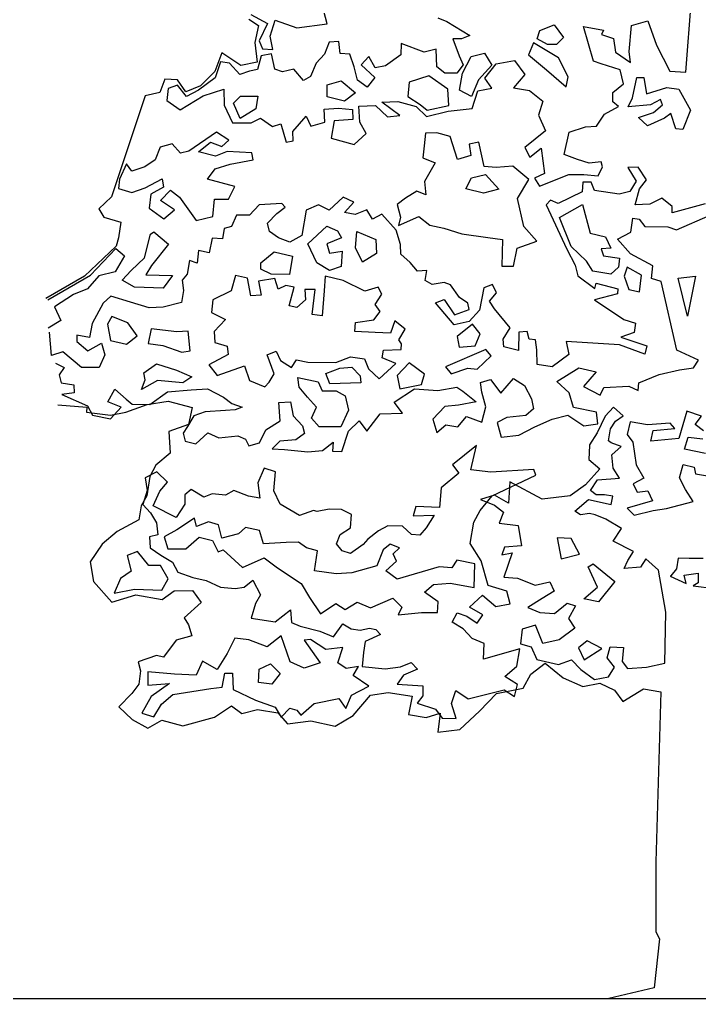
# Model space of a CAD drawing. Header units: millimetres. Extents: x 87938 to 265635, y 330093 to 434310.
# Drawn here: x 220733 to 224557, y 365241 to 370745 of the extents above; entities that cross this region are included whole.
import ezdxf

# ---------------------------------------------------------------- set-up
doc = ezdxf.new("R2010")
doc.units = ezdxf.units.MM
doc.layers.add('www.cad-blocks.net', color=7, linetype='Continuous')

# ---------------------------------------------------------------- blocks, each defined once
blk = doc.blocks.new('A$C78B47F2E')
for p, q in [((2572, 3719.9), (2594, 4015.7)), ((816, 3933.5), (854.7, 3907.7)), ((824, 3952.3), (890.5, 3915.6)), ((1130.3, 3913.8), (1116.7, 3965)), ((1574.7, 3938.4), (1610.9, 3924.2)), ((854.7, 3907.7), (840.3, 3839.9)), ((890.5, 3915.6), (857, 3845.8)), ((901.6, 3865.2), (921.9, 3929.3)), ((921.9, 3929.3), (1009, 3898.2)), ((1009, 3898.2), (1130.3, 3913.8)), ((1610.9, 3924.2), (1703.6, 3867.4)), ((1984.8, 3887.5), (2041.8, 3910.2)), ((2041.8, 3910.2), (2080.2, 3858.8)), ((2200.6, 3764.8), (2159.7, 3903.5)), ((2159.7, 3903.5), (2241.1, 3888.9)), ((2344.3, 3803.2), (2353.4, 3907.9)), ((2353.4, 3907.9), (2418.6, 3926.3)), ((2418.6, 3926.3), (2454.2, 3828)), ((912.8, 3811.5), (901.6, 3865.2)), ((1669.7, 3853.7), (1635.9, 3853.9)), ((1635.9, 3853.9), (1661, 3786.1)), ((1703.6, 3867.4), (1669.7, 3853.7)), ((1973.8, 3853.8), (1984.8, 3887.5)), ((2015.7, 3831.3), (1973.8, 3853.8)), ((2080.2, 3858.8), (2052, 3831)), ((2241.1, 3888.9), (2232.8, 3871.7)), ((2232.8, 3871.7), (2280.4, 3854.8)), ((2280.4, 3854.8), (2288.3, 3801.2)), ((840.3, 3839.9), (849, 3760.5)), ((857, 3845.8), (870.7, 3814.3)), ((870.7, 3814.3), (912.8, 3811.5)), ((1138, 3840.3), (1120.3, 3792.7)), ((1177.6, 3843.3), (1138, 3840.3)), ((1182.2, 3795.5), (1177.6, 3843.3)), ((1427.2, 3835.7), (1426.9, 3790.4)), ((1520.1, 3801.2), (1427.2, 3835.7)), ((1959.7, 3837.5), (1939.6, 3789.8)), ((2059.8, 3777.4), (1959.7, 3837.5)), ((2052, 3831), (2015.7, 3831.3)), ((2454.2, 3828), (2506.9, 3723.7)), ((707.8, 3798.4), (679.3, 3722.4)), ((783.6, 3746.7), (707.8, 3798.4)), ((864.8, 3786.4), (850.3, 3730.4)), ((906.9, 3794.3), (864.8, 3786.4)), ((920.4, 3732.4), (906.9, 3794.3)), ((1120.3, 3792.7), (1086.3, 3756.7)), ((1221.7, 3791.9), (1182.2, 3795.5)), ((1238.6, 3741.5), (1221.7, 3791.9)), ((1297.5, 3783.1), (1266.7, 3749.5)), ((1322.7, 3737.6), (1297.5, 3783.1)), ((1426.9, 3790.4), (1364.8, 3746.3)), ((1568, 3812.4), (1520.1, 3801.2)), ((1570.8, 3741.5), (1568, 3812.4)), ((1661, 3786.1), (1677.2, 3749.7)), ((1674.4, 3716), (1708.7, 3783.3)), ((1708.7, 3783.3), (1762.4, 3796.9)), ((1762.4, 3796.9), (1792.5, 3748.9)), ((1939.6, 3789.8), (2011.6, 3729.9)), ((2098.8, 3701.2), (2059.8, 3777.4)), ((2288.3, 3801.2), (2349.8, 3758.7)), ((2349.8, 3758.7), (2344.3, 3803.2)), ((701.4, 3762), (681.1, 3697.9)), ((737.6, 3756.8), (701.4, 3762)), ((779.3, 3711.2), (737.6, 3756.8)), ((849, 3760.5), (783.6, 3746.7)), ((1086.3, 3756.7), (1063.6, 3703.3)), ((1252.2, 3687.8), (1238.6, 3741.5)), ((1266.7, 3749.5), (1322.4, 3698.8)), ((1364.8, 3746.3), (1322.7, 3737.6)), ((1603.6, 3716.5), (1570.8, 3741.5)), ((1677.2, 3749.7), (1651.4, 3716.1)), ((1792.5, 3748.9), (1738.5, 3689.9)), ((1764.1, 3695.5), (1809.9, 3753.7)), ((1809.9, 3753.7), (1882.5, 3767.2)), ((1882.5, 3767.2), (1925, 3710.8)), ((2231.9, 3753.8), (2200.6, 3764.8)), ((2307.5, 3730.2), (2231.9, 3753.8)), ((681.1, 3697.9), (613.2, 3647.3)), ((679.3, 3722.4), (622, 3665.6)), ((819, 3724.9), (779.3, 3711.2)), ((850.3, 3730.4), (819, 3724.9)), ((951.6, 3721.4), (920.4, 3732.4)), ((996.2, 3731.8), (951.6, 3721.4)), ((1035.5, 3687), (996.2, 3731.8)), ((1063.6, 3703.3), (1035.5, 3687)), ((1322.4, 3698.8), (1291.6, 3659.5)), ((1539.2, 3705.5), (1459.9, 3680.5)), ((1614.6, 3651.3), (1539.2, 3705.5)), ((1651.4, 3716.1), (1603.6, 3716.5)), ((1662.4, 3648.5), (1674.4, 3716)), ((1925, 3710.8), (1879.2, 3657.6)), ((2011.6, 3729.9), (2090.3, 3661.7)), ((2090.3, 3661.7), (2098.8, 3701.2)), ((2321.1, 3674), (2307.5, 3730.2)), ((2357, 3617.7), (2374.9, 3699.2)), ((2374.9, 3699.2), (2402.9, 3699)), ((2402.9, 3699), (2414, 3633.8)), ((2506.9, 3723.7), (2572, 3719.9)), ((478.2, 3692), (458.1, 3638.3)), ((529.4, 3689.2), (478.2, 3692)), ((529.2, 3667.7), (492.1, 3654)), ((565.2, 3622.9), (529.2, 3667.7)), ((563.1, 3641.1), (529.4, 3689.2)), ((622, 3665.6), (563.1, 3641.1)), ((1130.6, 3621.2), (1130.9, 3669)), ((1130.9, 3669), (1187.1, 3685.8)), ((1187.1, 3685.8), (1243.6, 3637.6)), ((1291.6, 3659.5), (1252.2, 3687.8)), ((1459.9, 3680.5), (1454.5, 3622)), ((1738.5, 3689.9), (1710, 3622.6)), ((1791.8, 3655.7), (1764.1, 3695.5)), ((1879.2, 3657.6), (1943.4, 3646.4)), ((2278.8, 3638.1), (2321.1, 3674)), ((2414, 3633.8), (2494.9, 3658.7)), ((2494.9, 3658.7), (2543.5, 3652.6)), ((399.3, 3624.5), (264.2, 3219)), ((458.1, 3638.3), (399.3, 3624.5)), ((492.1, 3654), (485.9, 3606.2)), ((539.2, 3569.6), (632.8, 3624.9)), ((613.2, 3647.3), (565.2, 3622.9)), ((632.8, 3624.9), (714.6, 3652.3)), ((714.6, 3652.3), (716.6, 3588)), ((753.7, 3596), (782, 3623.8)), ((782, 3623.8), (852, 3623.3)), ((852, 3623.3), (843.4, 3573)), ((1200.5, 3604.1), (1130.6, 3621.2)), ((1243.6, 3637.6), (1200.5, 3604.1)), ((1454.5, 3622), (1504.5, 3590.3)), ((1619.9, 3587), (1614.6, 3651.3)), ((1710, 3622.6), (1662.4, 3648.5)), ((1712.9, 3574.7), (1735.7, 3644.6)), ((1735.7, 3644.6), (1791.8, 3655.7)), ((1943.4, 3646.4), (1996.7, 3603.1)), ((2278.5, 3601), (2278.8, 3638.1)), ((2340.2, 3581.6), (2357, 3617.7)), ((2543.5, 3652.6), (2590.7, 3568.1)), ((485.9, 3606.2), (539.2, 3569.6)), ((716.6, 3588), (749.8, 3516.9)), ((781.3, 3533.9), (753.7, 3596)), ((1257.2, 3583.9), (1324.8, 3585.9)), ((1261.7, 3518.8), (1257.2, 3583.9)), ((1324.8, 3585.9), (1372.3, 3541)), ((1349.6, 3599.7), (1414.8, 3602.5)), ((1422.6, 3545.6), (1349.6, 3599.7)), ((1414.8, 3602.5), (1488, 3582.2)), ((1488, 3582.2), (1529.7, 3542.3)), ((1504.5, 3590.3), (1532.4, 3567.9)), ((1532.4, 3567.9), (1619.9, 3587)), ((1996.7, 3603.1), (1979.8, 3547.2)), ((2244.4, 3551), (2300.6, 3581.9)), ((2300.6, 3581.9), (2278.5, 3601)), ((2430.1, 3589.1), (2340.2, 3581.6)), ((2469.8, 3611.1), (2430.1, 3589.1)), ((2441.4, 3557.7), (2477.9, 3588.8)), ((2477.9, 3588.8), (2469.8, 3611.1)), ((843.4, 3573), (781.3, 3533.9)), ((991.9, 3481.3), (1045.9, 3543.5)), ((1045.9, 3543.5), (1065.4, 3503.8)), ((1118.7, 3571), (1175.6, 3576.3)), ((1121.6, 3519.8), (1118.7, 3571)), ((1175.6, 3576.3), (1231.6, 3570.1)), ((1231.6, 3570.1), (1233.7, 3530.5)), ((1372.3, 3541), (1422.6, 3545.6)), ((1529.7, 3542.3), (1617.2, 3563.9)), ((1617.2, 3563.9), (1712.9, 3574.7)), ((1979.8, 3547.2), (2007.3, 3485.2)), ((2212.7, 3503.4), (2244.4, 3551)), ((2381.9, 3538.4), (2441.4, 3557.7)), ((2417.9, 3504.3), (2381.9, 3538.4)), ((2511.4, 3554.7), (2485.7, 3535.1)), ((2530.8, 3492.8), (2511.4, 3554.7)), ((2590.7, 3568.1), (2558.8, 3489.3)), ((749.8, 3516.9), (825.6, 3516.3)), ((825.6, 3516.3), (862.9, 3535.8)), ((862.9, 3535.8), (910.4, 3501.7)), ((910.4, 3501.7), (944.3, 3512.9)), ((944.3, 3512.9), (966, 3439.4)), ((1065.4, 3503.8), (1121.6, 3519.8)), ((1157.9, 3525.3), (1146.6, 3455.4)), ((1233.7, 3530.5), (1157.9, 3525.3)), ((1286.9, 3474.1), (1261.7, 3518.8)), ((2102.9, 3478.7), (2168.2, 3501.3)), ((2168.2, 3501.3), (2212.7, 3503.4)), ((2485.7, 3535.1), (2417.9, 3504.3)), ((685.3, 3478.6), (575.1, 3402.8)), ((735.3, 3446.9), (685.3, 3478.6)), ((994.1, 3445), (991.9, 3481.3)), ((1238.7, 3429.1), (1286.9, 3474.1)), ((1525.9, 3474.8), (1519.8, 3424.5)), ((1571.3, 3476.9), (1525.9, 3474.8)), ((1624.7, 3462.5), (1571.3, 3476.9)), ((1654.5, 3370), (1624.7, 3462.5)), ((2007.3, 3485.2), (1925.2, 3418.2)), ((2082.4, 3389), (2102.9, 3478.7)), ((2558.8, 3489.3), (2530.8, 3492.8)), ((507.7, 3432.2), (459.8, 3418.5)), ((541.2, 3394.8), (507.7, 3432.2)), ((613.8, 3400), (661.9, 3439.2)), ((661.9, 3439.2), (707.1, 3421.6)), ((707.1, 3421.6), (735.3, 3446.9)), ((966, 3439.4), (994.1, 3445)), ((1146.6, 3455.4), (1238.7, 3429.1)), ((1519.8, 3424.5), (1514.5, 3376.8)), ((1739.9, 3439.4), (1700.3, 3431.4)), ((1700.3, 3431.4), (1708.2, 3386)), ((1761.5, 3341.1), (1739.9, 3439.4)), ((459.8, 3418.5), (439.6, 3367.6)), ((575.1, 3402.8), (541.2, 3394.8)), ((681.2, 3383), (613.8, 3400)), ((729.2, 3401.6), (681.2, 3383)), ((828, 3396), (729.2, 3401.6)), ((833.6, 3367.9), (828, 3396)), ((1708.2, 3386), (1654.5, 3370)), ((1925.2, 3418.2), (1944.7, 3378.5)), ((1944.7, 3378.5), (1990.3, 3415.2)), ((1990.3, 3415.2), (2003.6, 3313.8)), ((2135.9, 3368.8), (2082.4, 3389)), ((324.1, 3351.9), (295.6, 3290.3)), ((346.2, 3322.9), (324.1, 3351.9)), ((439.6, 3367.6), (397.4, 3339.8)), ((680.9, 3331.9), (740.3, 3351.3)), ((740.3, 3351.3), (833.6, 3367.9)), ((1514.5, 3376.8), (1564.6, 3356.6)), ((1564.6, 3356.6), (1522, 3281.1)), ((1876.9, 3342.7), (1809.2, 3337.5)), ((1940.7, 3288.7), (1876.9, 3342.7)), ((2183.5, 3354.4), (2135.9, 3368.8)), ((2231.4, 3359.9), (2183.5, 3354.4)), ((2237, 3340), (2231.4, 3359.9)), ((397.4, 3339.8), (346.2, 3322.9)), ((650, 3290.1), (680.9, 3331.9)), ((1710.8, 3296.2), (1767, 3309.8)), ((1809.2, 3337.5), (1761.5, 3341.1)), ((1767, 3309.8), (1820.1, 3250)), ((2003.6, 3313.8), (1963.9, 3294.3)), ((1983.4, 3262.8), (2101.6, 3309.7)), ((2101.6, 3309.7), (2161, 3309.3)), ((2161, 3309.3), (2219.4, 3303.9)), ((2219.4, 3303.9), (2237, 3340)), ((2380.4, 3338.9), (2338.4, 3336.8)), ((2338.4, 3336.8), (2371.8, 3283)), ((2413.8, 3288.4), (2380.4, 3338.9)), ((295.6, 3290.3), (292.1, 3253.3)), ((399.2, 3255.8), (467.1, 3291.5)), ((467.1, 3291.5), (472.6, 3257.7)), ((759.4, 3261.3), (650, 3290.1)), ((1522, 3281.1), (1527.4, 3227.5)), ((1687.4, 3251), (1710.8, 3296.2)), ((1895.7, 3213.2), (1940.7, 3288.7)), ((1963.9, 3294.3), (1983.4, 3262.8)), ((2157.4, 3278.8), (2154.7, 3239.3)), ((2191.2, 3278.6), (2157.4, 3278.8)), ((2205, 3244.7), (2191.2, 3278.6)), ((2371.8, 3283), (2345.9, 3241.1)), ((2385.5, 3251.5), (2413.8, 3288.4)), ((292.1, 3253.3), (345.5, 3236.4)), ((345.5, 3236.4), (399.2, 3255.8)), ((421.3, 3230), (415.1, 3174)), ((472.6, 3257.7), (421.3, 3230)), ((460.7, 3204.2), (500.5, 3245.9)), ((500.5, 3245.9), (536.6, 3217.6)), ((733.5, 3210.4), (759.4, 3261.3)), ((1490.4, 3241.8), (1445.7, 3214.1)), ((1527.4, 3227.5), (1490.4, 3241.8)), ((1758.2, 3234), (1687.4, 3251)), ((1820.1, 3250), (1758.2, 3234)), ((2154.7, 3239.3), (2058.7, 3192.2)), ((2303.8, 3229.9), (2205, 3244.7)), ((2345.9, 3241.1), (2303.8, 3229.9)), ((2367.7, 3187.4), (2385.5, 3251.5)), ((264.2, 3219), (213.5, 3171.3)), ((516.4, 3167.5), (460.7, 3204.2)), ((536.6, 3217.6), (603.5, 3124.8)), ((671.2, 3140.8), (677.5, 3210.8)), ((677.5, 3210.8), (733.5, 3210.4)), ((857, 3187.2), (817.9, 3145.5)), ((947.7, 3192.3), (857, 3187.2)), ((961.6, 3178.2), (947.7, 3192.3)), ((1096, 3187.9), (1045.6, 3166)), ((1138.7, 3165.3), (1096, 3187.9)), ((1195.1, 3218.5), (1138.7, 3165.3)), ((1237, 3198.4), (1195.1, 3218.5)), ((1200.4, 3156.6), (1237, 3198.4)), ((1445.7, 3214.1), (1411.7, 3188.8)), ((1411.7, 3188.8), (1425.3, 3137.6)), ((1920.4, 3100.1), (1895.7, 3213.2)), ((2027.5, 3206.4), (2010.9, 3186.8)), ((2010.9, 3186.8), (2093.6, 3009)), ((2058.7, 3192.2), (2027.5, 3206.4)), ((2064, 3136.1), (2156.8, 3189)), ((2156.8, 3189), (2187.2, 3073.4)), ((2427.1, 3189.4), (2367.7, 3187.4)), ((2475.1, 3214.6), (2427.1, 3189.4)), ((2516.9, 3180.5), (2475.1, 3214.6)), ((2649.6, 3191), (2516.7, 3155)), ((213.5, 3171.3), (233.2, 3137.3)), ((415.1, 3174), (474.1, 3130.7)), ((474.1, 3130.7), (516.4, 3167.5)), ((766.8, 3145.9), (746.7, 3100.7)), ((817.9, 3145.5), (766.8, 3145.9)), ((890.2, 3113.6), (927.6, 3152.9)), ((927.6, 3152.9), (961.6, 3178.2)), ((1045.6, 3166), (1028.3, 3064.8)), ((1242.4, 3148), (1200.4, 3156.6)), ((1290.4, 3167.5), (1242.4, 3148)), ((1312.3, 3130.2), (1290.4, 3167.5)), ((1349.6, 3149.7), (1312.3, 3130.2)), ((1407.6, 3085), (1349.6, 3149.7)), ((2516.7, 3155), (2516.9, 3180.5)), ((2533.5, 3087.2), (2669.1, 3145.6)), ((233.2, 3137.3), (300.9, 3117.1)), ((300.9, 3117.1), (292.3, 3055.1)), ((603.5, 3124.8), (671.2, 3140.8)), ((899, 3079.7), (890.2, 3113.6)), ((1416.8, 3103.9), (1498.7, 3140.4)), ((1425.3, 3137.6), (1416.8, 3103.9)), ((1498.7, 3140.4), (1542.9, 3106.2)), ((1542.9, 3106.2), (1598.9, 3094.3)), ((2111, 3020.4), (2064, 3136.1)), ((2350.4, 3077.9), (2359.1, 3133.9)), ((2359.1, 3133.9), (2384.6, 3130.4)), ((2384.6, 3130.4), (2406.6, 3099.7)), ((397.1, 2973.9), (420.1, 3069.3)), ((420.1, 3069.3), (434.2, 3078.3)), ((434.2, 3078.3), (493.1, 3029.2)), ((716.1, 3092.7), (710.1, 3050.7)), ((746.7, 3100.7), (716.1, 3092.7)), ((935.1, 3054.8), (899, 3079.7)), ((1052.8, 3030.8), (1129.1, 3101.1)), ((1129.1, 3101.1), (1171.9, 3083.5)), ((1171.9, 3083.5), (1188.1, 3055.3)), ((1243.9, 3015.3), (1250.1, 3080.4)), ((1250.1, 3080.4), (1325.7, 3048.5)), ((1424.5, 3028), (1407.6, 3085)), ((1598.9, 3094.3), (1672.1, 3071.5)), ((1672.1, 3071.5), (1776.6, 3056.7)), ((1972.7, 3041.2), (1920.4, 3100.1)), ((2187.2, 3073.4), (2248.9, 3058.9)), ((2296.6, 3049.5), (2350.4, 3077.9)), ((2406.6, 3099.7), (2499.8, 3099)), ((2499.8, 3099), (2533.5, 3087.2)), ((292.3, 3055.1), (283.1, 3021.3)), ((493.1, 3029.2), (424.9, 2943.2)), ((668, 3053.5), (656.1, 2995)), ((710.1, 3050.7), (668, 3053.5)), ((980.3, 3037.1), (935.1, 3054.8)), ((1028.3, 3064.8), (980.3, 3037.1)), ((1089.3, 2954.7), (1052.8, 3030.8)), ((1188.1, 3055.3), (1128.6, 3030.2)), ((1128.6, 3030.2), (1139.9, 2993.9)), ((1325.7, 3048.5), (1328.6, 2992.4)), ((1426.7, 2989.2), (1424.5, 3028)), ((1776.6, 3056.7), (1835.1, 3048)), ((1835.1, 3048), (1831.8, 2940.9)), ((1894.2, 3013.7), (1972.7, 3041.2)), ((2248.9, 3058.9), (2270.8, 3013.4)), ((2349.8, 2990.5), (2296.6, 3049.5)), ((283.1, 3021.3), (155.9, 2900.3)), ((179.8, 2905.5), (282, 3011.9)), ((282, 3011.9), (315.6, 2982.8)), ((614.1, 3003.6), (607.9, 2952.5)), ((656.1, 2995), (614.1, 3003.6)), ((864.3, 2953.9), (917.4, 2998)), ((917.4, 2998), (990.6, 2981)), ((1139.9, 2993.9), (1191, 3001.7)), ((1191, 3001.7), (1187.3, 2939.9)), ((1272.3, 2956.6), (1243.9, 3015.3)), ((1328.6, 2992.4), (1272.3, 2956.6)), ((1463.5, 2955.2), (1426.7, 2989.2)), ((1879.6, 2940.5), (1894.2, 3013.7)), ((2093.6, 3009), (2126.9, 2944.4)), ((2172.3, 2960.6), (2111, 3020.4)), ((2270.8, 3013.4), (2231.2, 3011.2)), ((2231.2, 3011.2), (2240.1, 2983.1)), ((2439.2, 2942.1), (2349.8, 2990.5)), ((315.6, 2982.8), (278.8, 2918.7)), ((343.2, 2924), (397.1, 2973.9)), ((576.7, 2964.3), (568, 2908.3)), ((607.9, 2952.5), (576.7, 2964.3)), ((864.1, 2928.4), (864.3, 2953.9)), ((990.6, 2981), (979.3, 2907.7)), ((1139.3, 2923.8), (1089.3, 2954.7)), ((1493.7, 2921.1), (1463.5, 2955.2)), ((2197.6, 2920.8), (2172.3, 2960.6)), ((2240.1, 2983.1), (2304.3, 2973.6)), ((2304.3, 2973.6), (2301.6, 2937.3)), ((278.8, 2918.7), (213.6, 2901.9)), ((306.6, 2884.7), (343.2, 2924)), ((424.9, 2943.2), (402.4, 2906.3)), ((906, 2908.3), (864.1, 2928.4)), ((1187.3, 2939.9), (1139.3, 2923.8)), ((1530.8, 2923.3), (1493.7, 2921.1)), ((1524.8, 2883.8), (1530.8, 2923.3)), ((1831.8, 2940.9), (1879.6, 2940.5)), ((2126.9, 2944.4), (2138.1, 2902.3)), ((2270, 2909.5), (2197.6, 2920.8)), ((2301.6, 2937.3), (2270, 2909.5)), ((2335.4, 2937.1), (2323.6, 2900.9)), ((2393.6, 2905.3), (2335.4, 2937.1)), ((2433.1, 2891), (2439.2, 2942.1)), ((155.9, 2900.3), (0, 2810.9)), ((7.6, 2805.4), (179.8, 2905.5)), ((213.6, 2901.9), (167.9, 2849.5)), ((356.7, 2856.3), (306.6, 2884.7)), ((402.4, 2906.3), (509.5, 2903)), ((509.5, 2903), (472, 2852.2)), ((568, 2908.3), (548.1, 2885.4)), ((548.1, 2885.4), (553.5, 2843.3)), ((762.5, 2903.6), (744.8, 2841.9)), ((810.2, 2892.5), (762.5, 2903.6)), ((823.7, 2821.5), (810.2, 2892.5)), ((919.9, 2891.7), (854.7, 2880.6)), ((854.7, 2880.6), (865.8, 2824.5)), ((979.3, 2907.7), (906, 2908.3)), ((933.5, 2848.7), (919.9, 2891.7)), ((1122.7, 2900.9), (1118.9, 2842.4)), ((1195.1, 2883.8), (1122.7, 2900.9)), ((1282.1, 2841.1), (1195.1, 2883.8)), ((1552.7, 2867.1), (1524.8, 2883.8)), ((1600.5, 2875), (1552.7, 2867.1)), ((1626, 2866.6), (1600.5, 2875)), ((2138.1, 2902.3), (2205.3, 2850.7)), ((2205.3, 2850.7), (2211.2, 2872.9)), ((2211.2, 2872.9), (2297.6, 2850)), ((2323.6, 2900.9), (2342.9, 2847.2)), ((2384.9, 2837.8), (2393.6, 2905.3)), ((2472.6, 2880), (2433.1, 2891)), ((2535.6, 2603.4), (2472.6, 2880)), ((2540.3, 2893.5), (2610.4, 2901.2)), ((2578.7, 2740.7), (2540.3, 2893.5)), ((2610.4, 2901.2), (2578.7, 2740.7)), ((167.9, 2849.5), (111.6, 2826.9)), ((472, 2852.2), (356.7, 2856.3)), ((553.5, 2843.3), (544.9, 2795.6)), ((744.8, 2841.9), (671.1, 2806.2)), ((964.2, 2863.3), (933.5, 2848.7)), ((997.9, 2857.3), (964.2, 2863.3)), ((978.4, 2781.6), (997.9, 2857.3)), ((1082.7, 2847.6), (1040.7, 2847.9)), ((1040.7, 2847.9), (1042.8, 2805.9)), ((1070.4, 2747.1), (1082.7, 2847.6)), ((1118.9, 2842.4), (1109.9, 2741.1)), ((1335.8, 2857.2), (1282.1, 2841.1)), ((1349.6, 2829.1), (1335.8, 2857.2)), ((1661.9, 2815.2), (1626, 2866.6)), ((1760.3, 2854), (1743.1, 2764.3)), ((1794.2, 2867.8), (1760.3, 2854)), ((1782.9, 2800.3), (1811.2, 2833.9)), ((1811.2, 2833.9), (1794.2, 2867.8)), ((2297.6, 2850), (2297.5, 2830.2)), ((2342.9, 2847.2), (2384.9, 2837.8)), ((111.6, 2826.9), (35.4, 2777.2)), ((230.1, 2792.2), (186.6, 2710.9)), ((260.8, 2820), (230.1, 2792.2)), ((339.7, 2797.1), (260.8, 2820)), ((415.4, 2774.3), (339.7, 2797.1)), ((544.9, 2795.6), (471.4, 2776.4)), ((671.1, 2806.2), (665.8, 2755.1)), ((865.8, 2824.5), (823.7, 2821.5)), ((1042.8, 2805.9), (1008.8, 2775.6)), ((1323.8, 2787.3), (1349.6, 2829.1)), ((1566.1, 2793.7), (1600, 2807.4)), ((1641.3, 2705.7), (1566.1, 2793.7)), ((1600, 2807.4), (1641.6, 2745.3)), ((1695.5, 2792.7), (1661.9, 2815.2)), ((1701.1, 2767.1), (1695.5, 2792.7)), ((1802.5, 2769.6), (1782.9, 2800.3)), ((2297.5, 2830.2), (2205, 2805.4)), ((2205, 2805.4), (2322.2, 2726.2)), ((35.4, 2777.2), (60.6, 2723.4)), ((471.4, 2776.4), (415.4, 2774.3)), ((665.8, 2755.1), (721.6, 2726.7)), ((1008.8, 2775.6), (978.4, 2781.6)), ((1318.3, 2725.5), (1343.3, 2759.1)), ((1343.3, 2759.1), (1323.8, 2787.3)), ((1641.6, 2745.3), (1701.1, 2767.1)), ((1743.1, 2764.3), (1700.7, 2719.3)), ((1866.2, 2693.3), (1802.5, 2769.6)), ((60.6, 2723.4), (9.3, 2692.5)), ((265.9, 2739.2), (248.4, 2708)), ((330, 2713.1), (265.9, 2739.2)), ((366.7, 2661.8), (330, 2713.1)), ((721.6, 2726.7), (675.9, 2679.2)), ((1109.9, 2741.1), (1070.4, 2747.1)), ((1241.3, 2678.3), (1244.9, 2714.5)), ((1244.9, 2714.5), (1318.3, 2725.5)), ((1402.4, 2721.6), (1384.7, 2671.4)), ((1444.2, 2687.4), (1402.4, 2721.6)), ((1700.7, 2719.3), (1641.3, 2705.7)), ((2322.2, 2726.2), (2369.9, 2711.8)), ((22.4, 2582.7), (14.9, 2675.9)), ((186.6, 2710.9), (175.5, 2655)), ((248.4, 2708), (259.4, 2642.8)), ((423, 2689.4), (411, 2630.9)), ((526.8, 2677.9), (423, 2689.4)), ((572.1, 2680), (526.8, 2677.9)), ((579.8, 2601.6), (572.1, 2680)), ((675.9, 2679.2), (678.9, 2634.7)), ((1322.9, 2674.3), (1241.3, 2678.3)), ((1384.7, 2671.4), (1322.9, 2674.3)), ((1418.3, 2645.6), (1444.2, 2687.4)), ((1714.7, 2708.5), (1652.5, 2657.9)), ((1744.9, 2668.7), (1714.7, 2708.5)), ((1837.8, 2648.2), (1866.2, 2693.3)), ((1899.9, 2675.8), (1899.3, 2602.4)), ((1933.7, 2678), (1899.9, 2675.8)), ((1941.7, 2647.4), (1933.7, 2678)), ((2363.9, 2674.8), (2310.2, 2656.2)), ((2369.9, 2711.8), (2363.9, 2674.8)), ((124.4, 2663.6), (124.2, 2638.9)), ((124.2, 2638.9), (169.3, 2601.4)), ((175.5, 2655), (124.4, 2663.6)), ((259.4, 2642.8), (324.4, 2628.3)), ((324.4, 2628.3), (366.7, 2661.8)), ((678.9, 2634.7), (729.1, 2620.3)), ((1429.7, 2629), (1418.3, 2645.6)), ((1652.5, 2657.9), (1660.4, 2615.8)), ((1724.7, 2621.1), (1744.9, 2668.7)), ((1840.1, 2616.9), (1837.8, 2648.2)), ((1967.2, 2644.8), (1941.7, 2647.4)), ((1972.7, 2605.2), (1967.2, 2644.8)), ((2305, 2624.9), (2090.8, 2638.1)), ((2090.8, 2638.1), (2102, 2586.9)), ((2310.2, 2656.2), (2414.6, 2621.6)), ((67.9, 2596.4), (22.4, 2582.7)), ((143.2, 2534), (67.9, 2596.4)), ((169.3, 2601.4), (223.1, 2632.3)), ((223.1, 2632.3), (236.8, 2584.4)), ((411, 2630.9), (470.3, 2622.2)), ((470.3, 2622.2), (545.9, 2596.1)), ((545.9, 2596.1), (579.8, 2601.6)), ((729.1, 2620.3), (732.1, 2586.5)), ((889.5, 2585.3), (925.9, 2599)), ((925.9, 2599), (942.9, 2561.8)), ((1351, 2572.8), (1356.2, 2604)), ((1356.2, 2604), (1427.1, 2606)), ((1427.1, 2606), (1429.7, 2629)), ((1767.5, 2606.7), (1606.2, 2537)), ((1660.4, 2615.8), (1724.7, 2621.1)), ((1789.5, 2581), (1767.5, 2606.7)), ((1899.3, 2602.4), (1840.1, 2616.9)), ((1974.7, 2545.8), (1972.7, 2605.2)), ((2406.1, 2587.9), (2305, 2624.9)), ((2414.6, 2621.6), (2406.1, 2587.9)), ((2621.8, 2563.2), (2535.6, 2603.4)), ((236.8, 2584.4), (214.1, 2533.5)), ((732.1, 2586.5), (655.1, 2544.2)), ((917, 2508.4), (889.5, 2585.3)), ((942.9, 2561.8), (987.2, 2533.5)), ((987.2, 2533.5), (1007.2, 2564.6)), ((1007.2, 2564.6), (1052.5, 2555.2)), ((1164.6, 2554.4), (1224.1, 2577)), ((1224.1, 2577), (1280.1, 2568.3)), ((1280.1, 2568.3), (1297.1, 2528.7)), ((1406.9, 2550.1), (1351, 2572.8)), ((1733.1, 2527.9), (1789.5, 2581)), ((2102, 2586.9), (2034, 2537.1)), ((2601.8, 2532.9), (2621.8, 2563.2)), ((39.5, 2552.1), (73.2, 2534.6)), ((73.2, 2534.6), (53.2, 2504.2)), ((214.1, 2533.5), (143.2, 2534)), ((393.6, 2512.4), (444.2, 2549.1)), ((444.2, 2549.1), (525.6, 2522.9)), ((525.6, 2522.9), (587.2, 2496.9)), ((655.1, 2544.2), (688.6, 2501.9)), ((688.6, 2501.9), (798.5, 2540.6)), ((798.5, 2540.6), (817.9, 2481.2)), ((1052.5, 2555.2), (1164.6, 2554.4)), ((1124.7, 2510.2), (1181.7, 2532)), ((1181.7, 2532), (1229.5, 2534.9)), ((1229.5, 2534.9), (1263.1, 2500.9)), ((1297.1, 2528.7), (1338.8, 2488.8)), ((1338.8, 2488.8), (1406.9, 2550.1)), ((1460.5, 2552.2), (1412.3, 2502.2)), ((1521.9, 2507.2), (1460.5, 2552.2)), ((1606.2, 2537), (1628.3, 2508.9)), ((1628.3, 2508.9), (1696, 2531.4)), ((1696, 2531.4), (1733.1, 2527.9)), ((2034, 2537.1), (1974.7, 2545.8)), ((2053.3, 2477.6), (2141.1, 2533)), ((2141.1, 2533), (2211, 2516)), ((2464, 2505.9), (2545.7, 2525)), ((2545.7, 2525), (2601.8, 2532.9)), ((53.2, 2504.2), (61.2, 2472.8)), ((384.9, 2445.7), (399.2, 2484.3)), ((449.4, 2481.5), (384.9, 2445.7)), ((399.2, 2484.3), (393.6, 2512.4)), ((550.8, 2472.5), (449.4, 2481.5)), ((587.2, 2496.9), (550.8, 2472.5)), ((817.9, 2481.2), (879.5, 2456)), ((896.9, 2474.8), (917, 2508.4)), ((1018, 2454.9), (1012.5, 2493.7)), ((1012.5, 2493.7), (1093.9, 2476.6)), ((1141.7, 2468), (1124.7, 2510.2)), ((1263.1, 2500.9), (1265.3, 2472)), ((1412.3, 2502.2), (1422.6, 2448.6)), ((1510.1, 2465.2), (1521.9, 2507.2)), ((1746.7, 2474.2), (1786.3, 2485.4)), ((1786.3, 2485.4), (1828, 2431.5)), ((1828, 2431.5), (1878.7, 2490.5)), ((1878.7, 2490.5), (1923.8, 2462.1)), ((2103.3, 2432.8), (2053.3, 2477.6)), ((2211, 2516), (2160.3, 2457.1)), ((2382.1, 2472.7), (2464, 2505.9)), ((61.2, 2472.8), (112.2, 2464.2)), ((112.2, 2464.2), (114.5, 2432.9)), ((249.3, 2395.6), (277.7, 2446.5)), ((277.7, 2446.5), (322.8, 2406.6)), ((488.7, 2435.8), (584.3, 2444.2)), ((584.3, 2444.2), (649.5, 2448.6)), ((649.5, 2448.6), (713.5, 2414.4)), ((879.5, 2456), (896.9, 2474.8)), ((1051.4, 2415.1), (1018, 2454.9)), ((1093.9, 2476.6), (1110.2, 2440.2)), ((1110.2, 2440.2), (1167, 2439.8)), ((1265.3, 2472), (1141.7, 2468)), ((1167, 2439.8), (1203.1, 2419.7)), ((1399.9, 2395.2), (1481.9, 2448.1)), ((1422.6, 2448.6), (1510.1, 2465.2)), ((1481.9, 2448.1), (1575, 2441.7)), ((1575, 2441.7), (1650.9, 2455.1)), ((1650.9, 2455.1), (1675.5, 2438.4)), ((1675.5, 2438.4), (1728.8, 2396)), ((1752.2, 2435.4), (1746.7, 2474.2)), ((1923.8, 2462.1), (1951.4, 2408.3)), ((2160.3, 2457.1), (2226.8, 2422.8)), ((2226.8, 2422.8), (2241.9, 2454)), ((2241.9, 2454), (2342.5, 2459)), ((2342.5, 2459), (2379.4, 2441.4)), ((2379.4, 2441.4), (2382.1, 2472.7)), ((114.5, 2432.9), (64.1, 2425)), ((64.1, 2425), (167.6, 2379.7)), ((322.8, 2406.6), (347.4, 2386.6)), ((407.4, 2385.4), (491.8, 2399.1)), ((418.2, 2386.1), (488.7, 2435.8)), ((491.8, 2399.1), (587.6, 2373)), ((713.5, 2414.4), (747.1, 2389.4)), ((1087.4, 2375.3), (1051.4, 2415.1)), ((1203.1, 2419.7), (1216.7, 2362.8)), ((1768.2, 2375.9), (1752.2, 2435.4)), ((1951.4, 2408.3), (1959.4, 2368.7)), ((2120.1, 2373.3), (2103.3, 2432.8)), ((48.4, 2383.9), (164.2, 2375)), ((164.2, 2375), (164.1, 2355.2)), ((167.6, 2379.7), (187.1, 2342.5)), ((302.8, 2375.4), (249.3, 2395.6)), ((260.4, 2327.9), (302.8, 2375.4)), ((322, 2354.4), (407.4, 2385.4)), ((347.4, 2386.6), (418.2, 2386.1)), ((587.6, 2373), (573.2, 2305.2)), ((721.4, 2361.6), (639.7, 2356.4)), ((760.9, 2363.7), (721.4, 2361.6)), ((747.1, 2389.4), (789, 2375.1)), ((789, 2375.1), (760.9, 2363.7)), ((935.9, 2392.9), (983.7, 2395.8)), ((941.1, 2320.3), (935.9, 2392.9)), ((983.7, 2395.8), (994, 2339.7)), ((1067.3, 2330.1), (1087.4, 2375.3)), ((1216.7, 2362.8), (1185.7, 2295.4)), ((1433.4, 2350.4), (1399.9, 2395.2)), ((1602.6, 2377.2), (1554.4, 2326.4)), ((1658.6, 2382.5), (1602.6, 2377.2)), ((1728.8, 2396), (1658.6, 2382.5)), ((1751.3, 2314.2), (1768.2, 2375.9)), ((1959.4, 2368.7), (1928.7, 2340.9)), ((2212.3, 2355.3), (2120.1, 2373.3)), ((2280.9, 2374.6), (2246.8, 2338.5)), ((2320.2, 2340.5), (2280.9, 2374.6)), ((164.1, 2355.2), (260, 2343.1)), ((187.1, 2342.5), (260.4, 2327.9)), ((260, 2343.1), (322, 2354.4)), ((595.1, 2339.4), (569.2, 2297.6)), ((639.7, 2356.4), (595.1, 2339.4)), ((884, 2283.7), (941.1, 2320.3)), ((994, 2339.7), (1030.8, 2299.9)), ((1098.4, 2296.1), (1067.3, 2330.1)), ((1216.1, 2278.7), (1258.4, 2320.4)), ((1258.4, 2320.4), (1289.4, 2278.2)), ((1289.4, 2278.2), (1343.5, 2347.8)), ((1343.5, 2347.8), (1433.4, 2350.4)), ((1554.4, 2326.4), (1570.5, 2273.6)), ((1655.5, 2295.2), (1689.6, 2337)), ((1689.6, 2337), (1751.3, 2314.2)), ((1852, 2333.3), (1813.1, 2313.8)), ((1928.7, 2340.9), (1852, 2333.3)), ((1964.6, 2295.3), (2034.9, 2326.1)), ((2034.9, 2326.1), (2096.8, 2342.1)), ((2096.8, 2342.1), (2161.6, 2299.6)), ((2217.7, 2307.4), (2212.3, 2355.3)), ((2246.8, 2338.5), (2215, 2271.2)), ((2288.7, 2318.4), (2320.2, 2340.5)), ((2575.8, 2358.3), (2543.7, 2248.9)), ((2634.2, 2338.1), (2575.8, 2358.3)), ((2609.2, 2304.5), (2634.2, 2338.1)), ((573.2, 2305.2), (494.5, 2277.5)), ((569.2, 2297.6), (552.5, 2269.7)), ((858.8, 2231.1), (884, 2283.7)), ((1030.8, 2299.9), (1038.8, 2268.5)), ((1185.7, 2295.4), (1098.4, 2296.1)), ((1570.5, 2273.6), (1607.8, 2303.8)), ((1607.8, 2303.8), (1655.5, 2295.2)), ((1813.1, 2313.8), (1829.1, 2254.3)), ((1900, 2262), (1964.6, 2295.3)), ((2161.6, 2299.6), (2217.7, 2307.4)), ((2260.1, 2239.5), (2268.7, 2287.3)), ((2268.7, 2287.3), (2288.7, 2318.4)), ((2347.2, 2315.5), (2336.1, 2264.5)), ((2418, 2303.5), (2347.2, 2315.5)), ((2507.9, 2311), (2418, 2303.5)), ((2431.5, 2238.2), (2440, 2281)), ((2440, 2281), (2527.5, 2288.6)), ((2527.5, 2288.6), (2507.9, 2311)), ((2642.8, 2279.5), (2609.2, 2304.5)), ((494.5, 2277.5), (499.9, 2189.8)), ((552.5, 2269.7), (560.5, 2238.3)), ((602.5, 2227.3), (650.6, 2271.4)), ((650.6, 2271.4), (695.8, 2251.3)), ((695.8, 2251.3), (771.7, 2259.8)), ((771.7, 2259.8), (802.1, 2245.6)), ((802.1, 2245.6), (815.9, 2219.9)), ((1004.8, 2244), (940.5, 2238.7)), ((1038.8, 2268.5), (1004.8, 2244)), ((1189.9, 2197.3), (1216.1, 2278.7)), ((1829.1, 2254.3), (1900, 2262)), ((2215, 2271.2), (2184.1, 2223.6)), ((2336.1, 2264.5), (2358.1, 2233.9)), ((2543.7, 2248.9), (2431.5, 2238.2)), ((2565.6, 2206.7), (2580.8, 2254.4)), ((2580.8, 2254.4), (2639.3, 2248.2)), ((560.5, 2238.3), (602.5, 2227.3)), ((815.9, 2219.9), (858.8, 2231.1)), ((940.5, 2238.7), (908.9, 2207.7)), ((908.9, 2207.7), (959.2, 2204.8)), ((959.2, 2204.8), (1052.3, 2195.9)), ((1111.6, 2200.4), (1153.9, 2233.8)), ((1153.9, 2233.8), (1151.2, 2197.6)), ((1730.8, 2221.3), (1634.6, 2143.7)), ((1707, 2123.4), (1730.8, 2221.3)), ((2184.1, 2220.3), (2181.2, 2164.3)), ((2184.1, 2223.6), (2184.1, 2220.3)), ((2271.5, 2231.2), (2260.1, 2239.5)), ((2311, 2216.9), (2271.5, 2231.2)), ((2273.6, 2183.4), (2311, 2216.9)), ((2358.1, 2233.9), (2371.4, 2143.1)), ((2650.4, 2188.8), (2565.6, 2206.7)), ((499.9, 2189.8), (442.6, 2142.1)), ((1052.3, 2195.9), (1111.6, 2200.4)), ((1151.2, 2197.6), (1189.9, 2197.3)), ((2181.2, 2164.3), (2225.4, 2127.7)), ((2279, 2129.8), (2273.6, 2183.4)), ((442.6, 2142.1), (417.6, 2096.7)), ((877, 2129.6), (851.9, 2070.4)), ((922.3, 2115.3), (877, 2129.6)), ((1634.6, 2143.7), (1659.1, 2109.7)), ((1788.5, 2113.7), (1707, 2123.4)), ((1960.8, 2123.9), (1788.5, 2113.7)), ((1968.9, 2101.6), (1960.8, 2123.9)), ((2225.4, 2127.7), (2168.9, 2063)), ((2304.3, 2090), (2279, 2129.8)), ((2371.4, 2143.1), (2402.3, 2090.1)), ((2545.8, 2091.5), (2560.2, 2145)), ((2560.2, 2145), (2604.6, 2133.1)), ((2604.6, 2133.1), (2610.2, 2107.5)), ((446.7, 2115.5), (398.7, 2090.3)), ((398.7, 2090.3), (406.6, 2040)), ((417.6, 2096.7), (405.6, 2018.2)), ((488.4, 2073.2), (446.7, 2115.5)), ((915.9, 2038.6), (922.3, 2115.3)), ((1659.1, 2109.7), (1588.6, 2050.9)), ((1793.5, 2018), (1968.9, 2101.6)), ((2216.8, 2082.4), (2304.3, 2090)), ((2402.3, 2090.1), (2359.3, 2067.4)), ((2570.1, 2043.5), (2545.8, 2091.5)), ((2610.2, 2107.5), (2705.7, 2090.3)), ((457.6, 2037.1), (488.4, 2073.2)), ((583.8, 2044.4), (558.9, 2022.4)), ((634.7, 2012.7), (583.8, 2044.4)), ((851.9, 2070.4), (859.6, 2008.6)), ((1588.6, 2050.9), (1582.2, 1971.8)), ((1864.8, 2074.4), (1858.4, 1989.5)), ((1993.7, 2005.8), (1864.8, 2074.4)), ((2168.9, 2063), (2106.7, 2019)), ((2188.5, 2040.6), (2216.8, 2082.4)), ((2359.3, 2067.4), (2376.4, 2033.4)), ((405.6, 2018.2), (383.1, 1978.6)), ((406.6, 2040), (389.7, 1984.1)), ((431.7, 1978), (457.6, 2037.1)), ((558.9, 2022.4), (558.6, 1985.3)), ((668.6, 2026.5), (634.7, 2012.7)), ((722.1, 2021.1), (668.6, 2026.5)), ((756, 2039.9), (722.1, 2021.1)), ((814.4, 2017.2), (756, 2039.9)), ((859.6, 2008.6), (814.4, 2017.2)), ((941.1, 1985.7), (915.9, 2038.6)), ((1745.3, 1959.9), (1793.5, 2018)), ((1802.6, 2021.3), (1746.5, 2004.4)), ((1858.4, 1989.5), (1802.6, 2021.3)), ((2106.7, 2019), (1993.7, 2005.8)), ((2210.6, 2023.1), (2188.5, 2040.6)), ((2244.4, 2022.9), (2210.6, 2023.1)), ((2278.2, 2017.7), (2244.4, 2022.9)), ((2272.1, 1983.9), (2278.2, 2017.7)), ((2376.4, 2033.4), (2418.4, 2038.9)), ((2418.4, 2038.9), (2437.9, 1999.2)), ((2601.1, 1995.5), (2570.1, 2043.5)), ((383.1, 1978.6), (373.7, 1922.4)), ((389.7, 1984.1), (420.7, 1950.1)), ((524.4, 1932), (431.7, 1978)), ((558.6, 1985.3), (524.4, 1932)), ((1019.8, 1939.8), (941.1, 1985.7)), ((1486.6, 1975.8), (1475.6, 1938.8)), ((1582.2, 1971.8), (1486.6, 1975.8)), ((1746.5, 2004.4), (1802.3, 1981.7)), ((1802.3, 1981.7), (1838.4, 1953.4)), ((2126.1, 1957), (2180, 2004.4)), ((2180, 2004.4), (2272.1, 1983.9)), ((2437.9, 1999.2), (2336.3, 1969.4)), ((2336.3, 1969.4), (2364.1, 1941.2)), ((2440.1, 1959.6), (2493.7, 1968.3)), ((2493.7, 1968.3), (2601.1, 1995.5)), ((420.7, 1950.1), (445.2, 1910.3)), ((597.8, 1928.9), (526.5, 1881.7)), ((605.8, 1895.1), (597.8, 1928.9)), ((1076, 1959.1), (1019.8, 1939.8)), ((1090, 1955.7), (1076, 1959.1)), ((1137.9, 1964.4), (1090, 1955.7)), ((1188.2, 1964.1), (1137.9, 1964.4)), ((1227.6, 1944), (1188.2, 1964.1)), ((1224.7, 1890.4), (1227.6, 1944)), ((1475.6, 1938.8), (1559.7, 1941.5)), ((1559.7, 1941.5), (1528, 1890.6)), ((1719.4, 1912.3), (1745.3, 1959.9)), ((1838.4, 1953.4), (1821.6, 1908.2)), ((2148.2, 1942.8), (2126.1, 1957)), ((2184.5, 1947.5), (2148.2, 1942.8)), ((2207.5, 1942.4), (2184.5, 1947.5)), ((2249.4, 1924.8), (2207.5, 1942.4)), ((2364.1, 1941.2), (2440.1, 1959.6)), ((373.7, 1922.4), (286.7, 1874.9)), ((445.2, 1910.3), (450.6, 1862.5)), ((653.7, 1914.5), (605.8, 1895.1)), ((693.2, 1902.7), (653.7, 1914.5)), ((706.8, 1849), (693.2, 1902.7)), ((802.7, 1891.1), (774.5, 1865.8)), ((858.7, 1879.2), (802.7, 1891.1)), ((1182.5, 1862.7), (1224.7, 1890.4)), ((1373.9, 1897.6), (1336.7, 1878.1)), ((1432.5, 1897.1), (1373.9, 1897.6)), ((1469.3, 1863.1), (1432.5, 1897.1)), ((1528, 1890.6), (1503.1, 1860.3)), ((1704.7, 1827.5), (1719.4, 1912.3)), ((1821.6, 1908.2), (1897.3, 1899.4)), ((1897.3, 1899.4), (1910.7, 1817.7)), ((2313.5, 1888), (2249.4, 1924.8)), ((2279.3, 1837.2), (2313.5, 1888)), ((286.7, 1874.9), (226.9, 1823.9)), ((450.6, 1862.5), (416.7, 1854.5)), ((416.7, 1854.5), (419.7, 1809.1)), ((526.5, 1881.7), (476, 1854)), ((476, 1854), (489.7, 1806.1)), ((563.1, 1805.6), (616.2, 1853)), ((616.2, 1853), (669.6, 1838.6)), ((774.5, 1865.8), (706.8, 1849)), ((874.8, 1825.5), (858.7, 1879.2)), ((1167.3, 1825.8), (1182.5, 1862.7)), ((1336.7, 1878.1), (1294.4, 1844.6)), ((1503.1, 1860.3), (1469.3, 1863.1)), ((2054.4, 1850.4), (2070.2, 1766.2)), ((2110.4, 1847.5), (2054.4, 1850.4)), ((226.9, 1823.9), (178.5, 1753.8)), ((419.7, 1809.1), (461.5, 1780.8)), ((669.6, 1838.6), (692.4, 1793.1)), ((965.5, 1830.6), (874.8, 1825.5)), ((1015.7, 1832.7), (965.5, 1830.6)), ((1046.9, 1810.2), (1015.7, 1832.7)), ((1091.3, 1798.3), (1046.9, 1810.2)), ((1190.2, 1797.6), (1167.3, 1825.8)), ((1274.5, 1822.5), (1223.9, 1786.6)), ((1294.4, 1844.6), (1274.5, 1822.5)), ((1384.1, 1824.1), (1355.9, 1802.1)), ((1421.1, 1809.8), (1384.1, 1824.1)), ((1395.3, 1785.3), (1421.1, 1809.8)), ((1749.5, 1757.1), (1704.7, 1827.5)), ((1843.1, 1812.4), (1832.2, 1782)), ((1910.7, 1817.7), (1843.1, 1812.4)), ((2143.7, 1784.6), (2110.4, 1847.5)), ((2360.6, 1794.5), (2279.3, 1837.2)), ((368.5, 1795.5), (326.3, 1779.3)), ((326.3, 1779.3), (342.3, 1716.6)), ((413.4, 1739.1), (368.5, 1795.5)), ((461.5, 1780.8), (509.1, 1752.4)), ((489.7, 1806.1), (563.1, 1805.6)), ((692.4, 1793.1), (712.2, 1801.2)), ((712.2, 1801.2), (790, 1730.5)), ((790, 1730.5), (877.6, 1769.4)), ((877.6, 1769.4), (930.9, 1729.5)), ((1080, 1716.8), (1091.3, 1798.3)), ((1223.9, 1786.6), (1190.2, 1797.6)), ((1355.9, 1802.1), (1329.9, 1738)), ((1409.1, 1756.4), (1395.3, 1785.3)), ((1832.2, 1782), (1874.2, 1789.9)), ((1874.2, 1789.9), (1839.7, 1691.3)), ((2070.2, 1766.2), (2143.7, 1784.6)), ((2338, 1758.4), (2360.6, 1794.5)), ((178.5, 1753.8), (192.2, 1674.3)), ((461.2, 1738.8), (413.4, 1739.1)), ((491.3, 1685), (461.2, 1738.8)), ((509.1, 1752.4), (531, 1712.7)), ((1329.9, 1738), (1229.1, 1709.9)), ((1366.8, 1717.9), (1409.1, 1756.4)), ((1580.4, 1732.8), (1411.1, 1683.8)), ((1631.5, 1730), (1580.4, 1732.8)), ((1651.5, 1760.3), (1631.5, 1730)), ((1723.9, 1745.7), (1651.5, 1760.3)), ((1720.7, 1650.2), (1723.9, 1745.7)), ((1776.8, 1658), (1749.5, 1757.1)), ((2179.6, 1734.1), (2199.5, 1745.5)), ((2216.1, 1652.2), (2179.6, 1734.1)), ((2199.5, 1745.5), (2286.3, 1673.9)), ((2323.8, 1727.2), (2338, 1758.4)), ((2388.9, 1732.5), (2323.8, 1727.2)), ((2411.4, 1766.1), (2388.9, 1732.5)), ((2461.4, 1720.4), (2411.4, 1766.1)), ((2540, 1767.6), (2534, 1725.6)), ((2585.4, 1767.3), (2540, 1767.6)), ((2641.4, 1766.9), (2585.4, 1767.3)), ((342.3, 1716.6), (300.1, 1686.4)), ((531, 1712.7), (590.2, 1690)), ((930.9, 1729.5), (1026, 1666.9)), ((1166.4, 1705.4), (1080, 1716.8)), ((1229.1, 1709.9), (1166.4, 1705.4)), ((1411.1, 1683.8), (1366.8, 1717.9)), ((1839.7, 1691.3), (1895.7, 1688.4)), ((2491.4, 1551.2), (2461.4, 1720.4)), ((2511.5, 1697.8), (2509, 1695.3)), ((2509, 1695.3), (2573.1, 1666.8)), ((2534, 1725.6), (2511.5, 1697.8)), ((2565.1, 1699.9), (2621.2, 1708.5)), ((2573.1, 1666.8), (2565.1, 1699.9)), ((2621.2, 1708.5), (2620.9, 1668.9)), ((192.2, 1674.3), (265.4, 1592.1)), ((300.1, 1686.4), (274.1, 1627.3)), ((466.2, 1639.8), (491.3, 1685)), ((590.2, 1690), (643.7, 1678)), ((643.7, 1678), (702, 1652.1)), ((702, 1652.1), (761.3, 1646.7)), ((761.3, 1646.7), (797.6, 1651.3)), ((797.6, 1651.3), (831.6, 1679.9)), ((831.6, 1679.9), (862.5, 1620.4)), ((1026, 1666.9), (1059.4, 1610.6)), ((1521.1, 1631.9), (1557.6, 1662.9)), ((1557.6, 1662.9), (1625.2, 1668.2)), ((1625.2, 1668.2), (1720.7, 1650.2)), ((1852.5, 1635.2), (1776.8, 1658)), ((1895.7, 1688.4), (1966.4, 1659.9)), ((1966.4, 1659.9), (2025, 1673.4)), ((2025, 1673.4), (2042.1, 1636.2)), ((2162.2, 1604.8), (2216.1, 1652.2)), ((2286.3, 1673.9), (2220.6, 1592.8)), ((2620.9, 1668.9), (2601, 1657.6)), ((2601, 1657.6), (2685.8, 1646.2)), ((265.4, 1592.1), (361.5, 1620.6)), ((274.1, 1627.3), (355.8, 1643.9)), ((355.8, 1643.9), (466.2, 1639.8)), ((361.5, 1620.6), (468.1, 1602.7)), ((468.1, 1602.7), (516.3, 1636.4)), ((516.3, 1636.4), (589.9, 1638.5)), ((589.9, 1638.5), (623.6, 1590.4)), ((862.5, 1620.4), (842.5, 1586.7)), ((1576.9, 1592.7), (1521.1, 1631.9)), ((1702.8, 1572), (1754.3, 1619.4)), ((1754.3, 1619.4), (1807.5, 1573.7)), ((1866.1, 1584.8), (1852.5, 1635.2)), ((2042.1, 1636.2), (1994, 1606.1)), ((623.6, 1590.4), (555.5, 1528.7)), ((842.5, 1586.7), (824.7, 1527.5)), ((1059.4, 1610.6), (1103.4, 1545.2)), ((1103.4, 1545.2), (1165.5, 1586.8)), ((1165.5, 1586.8), (1202.5, 1561.8)), ((1202.5, 1561.8), (1250.5, 1591.9)), ((1250.5, 1591.9), (1303.9, 1569.2)), ((1303.9, 1569.2), (1394, 1608.1)), ((1394, 1608.1), (1430, 1570.8)), ((1573.3, 1549.9), (1576.9, 1592.7)), ((1807.5, 1573.7), (1866.1, 1584.8)), ((1994, 1606.1), (1936.9, 1570.2)), ((2043.8, 1546.4), (2095.3, 1588)), ((2095.3, 1588), (2128.1, 1577)), ((2128.1, 1577), (2099.7, 1526.2)), ((2220.6, 1592.8), (2162.2, 1604.8)), ((921, 1512.8), (983.2, 1560.1)), ((983.2, 1560.1), (987.8, 1509.8)), ((1430, 1570.8), (1415.8, 1540.4)), ((1415.8, 1540.4), (1509, 1550.4)), ((1509, 1550.4), (1573.3, 1549.9)), ((1632.3, 1510.7), (1652.4, 1549.3)), ((1652.4, 1549.3), (1691.8, 1535)), ((1691.8, 1535), (1733.6, 1506.7)), ((1756.2, 1540.3), (1702.8, 1572)), ((1733.6, 1506.7), (1756.2, 1540.3)), ((1936.9, 1570.2), (1984.5, 1550.1)), ((1984.5, 1550.1), (2043.8, 1546.4)), ((2486.6, 1346), (2491.4, 1551.2)), ((555.5, 1528.7), (572.7, 1500.5)), ((572.7, 1500.5), (586.5, 1455.7)), ((824.7, 1527.5), (921, 1512.8)), ((987.8, 1509.8), (1021.5, 1495.5)), ((1021.5, 1495.5), (1100.4, 1475.2)), ((1156.3, 1451.7), (1193.8, 1504.9)), ((1193.8, 1504.9), (1227.4, 1484.9)), ((1677.4, 1484.8), (1632.3, 1510.7)), ((1967.7, 1499.1), (1914, 1483)), ((1997.6, 1425.5), (1967.7, 1499.1)), ((2099.7, 1526.2), (2125, 1487.2)), ((586.5, 1455.7), (524.4, 1438.7)), ((945.3, 1456.5), (888.9, 1411.6)), ((981.6, 1352.4), (945.3, 1456.5)), ((1100.4, 1475.2), (1156.3, 1451.7)), ((1227.4, 1484.9), (1263.6, 1479.7)), ((1263.6, 1479.7), (1300, 1487.7)), ((1345.1, 1461.8), (1283.1, 1434.2)), ((1300, 1487.7), (1325.5, 1481.7)), ((1325.5, 1481.7), (1345.1, 1461.8)), ((1713.4, 1445), (1677.4, 1484.8)), ((1914, 1483), (1907.8, 1423.8)), ((2125, 1487.2), (2062.8, 1439.9)), ((524.4, 1438.7), (472.8, 1371.1)), ((759.8, 1446.4), (728, 1384.8)), ((815.8, 1440.2), (759.8, 1446.4)), ((888.9, 1411.6), (815.8, 1440.2)), ((1063.9, 1441.6), (1038.3, 1438.5)), ((1038.3, 1438.5), (1101.9, 1348.2)), ((1125.4, 1401.6), (1063.9, 1441.6)), ((1283.1, 1434.2), (1277, 1388.9)), ((1761.1, 1424.9), (1713.4, 1445)), ((1758.1, 1363.1), (1761.1, 1424.9)), ((1907.8, 1423.8), (1949.7, 1411.9)), ((2062.8, 1439.9), (1997.6, 1425.5)), ((2174.9, 1435.8), (2140.9, 1408)), ((2234, 1404.8), (2174.9, 1435.8)), ((444.7, 1377), (371, 1351.7)), ((472.8, 1371.1), (444.7, 1377)), ((728, 1384.8), (688.8, 1320.8)), ((1193.1, 1409.3), (1125.4, 1401.6)), ((1172.8, 1347.7), (1193.1, 1409.3)), ((1277, 1388.9), (1270.8, 1332.9)), ((1904.3, 1404), (1758.1, 1363.1)), ((1893.1, 1334), (1904.3, 1404)), ((1949.7, 1411.9), (1972.4, 1361.4)), ((2140.9, 1408), (2162.8, 1360)), ((2162.8, 1360), (2234, 1404.8)), ((2256, 1367.6), (2267.9, 1412.8)), ((2267.9, 1412.8), (2321.4, 1409.1)), ((2321.4, 1409.1), (2315.2, 1353.1)), ((371, 1351.7), (379.9, 1315.3)), ((629.7, 1355.1), (603.7, 1298.4)), ((688.8, 1320.8), (629.7, 1355.1)), ((857, 1322), (902.5, 1343.9)), ((902.5, 1343.9), (941.7, 1304.9)), ((1037.5, 1326.4), (981.6, 1352.4)), ((1101.9, 1348.2), (1037.5, 1326.4)), ((1206.4, 1325.2), (1172.8, 1347.7)), ((1425.7, 1331.8), (1467.9, 1348.8)), ((1467.9, 1348.8), (1493.2, 1323)), ((1948.9, 1302), (2006.2, 1347.2)), ((1972.4, 1361.4), (2059.6, 1341)), ((2006.2, 1347.2), (2078.7, 1287.3)), ((2059.6, 1341), (2112.5, 1360.4)), ((2112.5, 1360.4), (2149.3, 1320.6)), ((2284.5, 1331.1), (2256, 1367.6)), ((2315.2, 1353.1), (2337.3, 1324.9)), ((2413.9, 1330.1), (2486.6, 1346)), ((379.9, 1315.3), (373.9, 1261.6)), ((410.2, 1311.4), (409.8, 1257.8)), ((516.4, 1302.3), (410.2, 1311.4)), ((603.7, 1298.4), (516.4, 1302.3)), ((708.1, 1249.8), (719.2, 1306.6)), ((719.2, 1306.6), (750.5, 1306.3)), ((750.5, 1306.3), (752.5, 1241.2)), ((854.1, 1268.5), (857, 1322)), ((941.7, 1304.9), (907.6, 1262.3)), ((1256.8, 1333), (1206.4, 1325.2)), ((1234.3, 1296.9), (1256.8, 1333)), ((1270.8, 1332.9), (1363.9, 1324)), ((1363.9, 1324), (1425.7, 1331.8)), ((1437, 1297.9), (1411.2, 1261.8)), ((1493.2, 1323), (1437, 1297.9)), ((1844.1, 1292.4), (1893.1, 1334)), ((1918, 1245.9), (1948.9, 1302)), ((2149.3, 1320.6), (2205, 1280.6)), ((2261.2, 1291.7), (2284.5, 1331.1)), ((2337.3, 1324.9), (2413.9, 1330.1)), ((373.9, 1261.6), (345.6, 1225.3)), ((409.8, 1257.8), (497.2, 1265.4)), ((497.2, 1265.4), (423.4, 1212.4)), ((907.6, 1262.3), (854.1, 1268.5)), ((1298.2, 1254.4), (1234.3, 1296.9)), ((1411.2, 1261.8), (1515, 1255.3)), ((1895, 1260.7), (1844.1, 1292.4)), ((1883.1, 1212.9), (1895, 1260.7)), ((2078.7, 1287.3), (2157.9, 1253)), ((2157.9, 1253), (2225.8, 1266.7)), ((2205, 1280.6), (2261.2, 1291.7)), ((2225.8, 1266.7), (2285.2, 1238.3)), ((345.6, 1225.3), (294, 1171.8)), ((465.2, 1181.6), (510.9, 1220.8)), ((510.9, 1220.8), (662.7, 1244.4)), ((662.7, 1244.4), (708.1, 1249.8)), ((752.5, 1241.2), (842, 1198.5)), ((1227.9, 1217.9), (1298.2, 1254.4)), ((1305, 1217.4), (1375.3, 1228.6)), ((1375.3, 1228.6), (1472, 1214.1)), ((1515, 1255.3), (1514.7, 1215.7)), ((1629.8, 1184.3), (1647.6, 1237)), ((1647.6, 1237), (1697.6, 1202.8)), ((1697.6, 1202.8), (1841.3, 1238.8)), ((1742.2, 1153.3), (1810.4, 1224.1)), ((1810.4, 1224.1), (1918, 1245.9)), ((1841.3, 1238.8), (1883.1, 1212.9)), ((2285.2, 1238.3), (2318.9, 1192.7)), ((2318.9, 1192.7), (2401, 1243.6)), ((2401, 1243.6), (2471.3, 1231.6)), ((2471.3, 1231.6), (2451.5, 548.6)), ((423.4, 1212.4), (385.8, 1145.9)), ((433.5, 1130.7), (465.2, 1181.6)), ((842, 1198.5), (920.9, 1169.9)), ((1024.5, 1137.8), (1078.5, 1185.2)), ((1078.5, 1185.2), (1177.5, 1204.2)), ((1177.5, 1204.2), (1205.2, 1164.5)), ((1205.2, 1164.5), (1227.9, 1217.9)), ((1234.3, 1135.8), (1305, 1217.4)), ((1472, 1214.1), (1456.8, 1140.6)), ((1514.7, 1215.7), (1492.2, 1185.4)), ((1492.2, 1185.4), (1565.4, 1161.8)), ((1649.2, 1124.9), (1629.8, 1184.3)), ((294, 1171.8), (347.5, 1120.2)), ((385.8, 1145.9), (433.5, 1130.7)), ((677.6, 1130.2), (745.7, 1175.4)), ((745.7, 1175.4), (787.7, 1143.8)), ((787.7, 1143.8), (850.6, 1160.8)), ((850.6, 1160.8), (932.4, 1146.4)), ((920.9, 1169.9), (946.2, 1130.1)), ((932.4, 1146.4), (971.1, 1103.2)), ((946.2, 1130.1), (980.2, 1166.2)), ((980.2, 1166.2), (1008.2, 1157.7)), ((1008.2, 1157.7), (1024.5, 1137.8)), ((1456.8, 1140.6), (1527.9, 1128.6)), ((1527.9, 1128.6), (1584.2, 1145.7)), ((1565.4, 1161.8), (1593.1, 1125.3)), ((1584.2, 1145.7), (1575.6, 1069.7)), ((1663.3, 1080), (1742.2, 1153.3)), ((347.5, 1120.2), (409.4, 1086)), ((409.4, 1086), (465.8, 1117.2)), ((465.8, 1117.2), (550.9, 1094.5)), ((550.9, 1094.5), (677.6, 1130.2)), ((971.1, 1103.2), (1064.6, 1114.3)), ((1064.6, 1114.3), (1163, 1094)), ((1163, 1094), (1234.3, 1135.8)), ((1593.1, 1125.3), (1649.2, 1124.9)), ((1575.6, 1069.7), (1663.3, 1080)), ((2451.5, 548.6), (2451.5, 267.2)), ((2465.5, 239.1), (2444.4, 42.2)), ((2451.5, 267.2), (2465.5, 239.1)), ((2444.4, 42.2), (2261.6, 0))]:
    blk.add_line(p, q)
blk = doc.blocks.new('format')
at = {"layer": 'www.cad-blocks.net', "color": 155, "true_color": 0x546d8e}
blk.add_line((102853.7, 365241.3), (265634.8, 365241.3), dxfattribs=at)

msp = doc.modelspace()

# ---------------------------------------------------------------- block references
at = {"xscale": 1.4, "yscale": 1.4, "zscale": 1.4}
msp.add_blockref('A$C78B47F2E', (220880.6, 365241.3), dxfattribs=at)
at = {"layer": 'www.cad-blocks.net'}
msp.add_blockref('format', (0, 0), dxfattribs=at)

doc.saveas('drawing.dxf')
